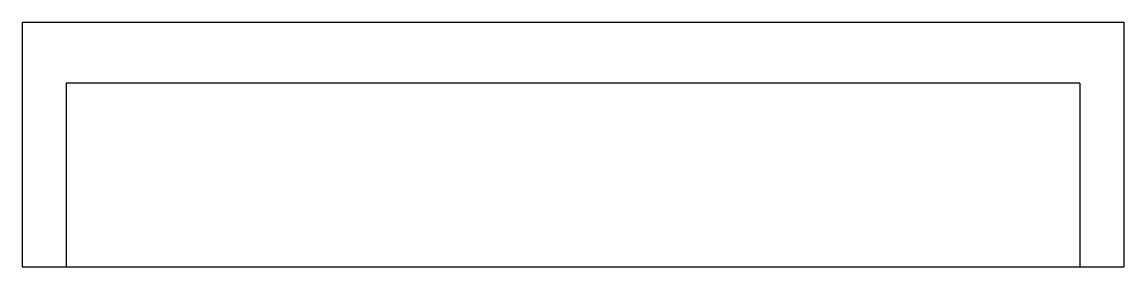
# Model space of a CAD drawing. Header units: millimetres. Extents: x -22.5 to 22.5, y 0 to 10.
import ezdxf

# ---------------------------------------------------------------- set-up
doc = ezdxf.new("R2010")
doc.units = ezdxf.units.MM

msp = doc.modelspace()

# ---------------------------------------------------------------- linework, layer by layer
at = {"color": 7, "linetype": 'Continuous', "lineweight": 25}
for p, q in [((-22.5, 10), (22.5, 10)), ((-22.5, 10), (-22.5, 0)), ((22.5, 10), (22.5, 0)), ((20.7, 7.5), (-20.7, 7.5)), ((-20.7, 7.5), (-20.7, 0)), ((20.7, 7.5), (20.7, 0)), ((-22.5, 0), (22.5, 0))]:
    msp.add_line(p, q, dxfattribs=at)

doc.saveas('drawing.dxf')
